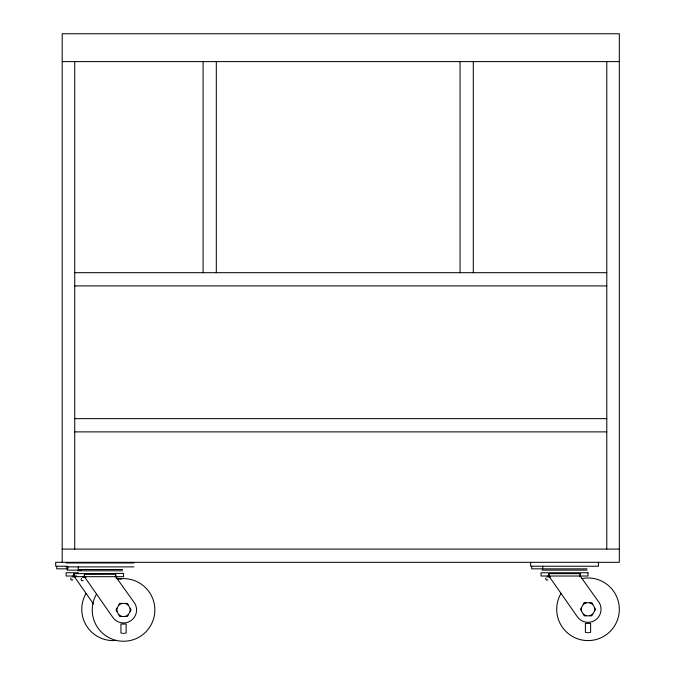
<?xml version="1.0" encoding="UTF-8"?>
<svg xmlns="http://www.w3.org/2000/svg" width="675" height="675" viewBox="0 0 675 675"><rect width="100%" height="100%" fill="white"/><g stroke="black" fill="none" stroke-linecap="round" stroke-linejoin="round"><path stroke-width="1.01" d="M67.863 566.359L67.694 568.839M116.977 608.259L116.977 611.617M130.106 611.617L130.106 608.259M581.453 607.601L581.453 610.959M594.574 610.959L594.574 607.601M78.342 566.89L78.157 569.498L122.563 569.498M542.818 566.232L542.633 568.839M71.153 577.893C69.626 578.787 71.997 581.259 72.917 579.665M81.616 578.551C80.165 579.319 82.063 581.605 83.109 580.593M546.083 577.893C544.565 578.787 546.936 581.259 547.855 579.665M118.808 605.095L121.711 603.416M128.275 614.782L125.364 616.461M583.276 604.437L586.187 602.758M592.751 614.123L589.84 615.803M74.773 576.02L74.183 575.775A2.025 2.025 0 0 1 74.183 573.649L123.542 573.413L123.542 576.678L76.579 576.678M85.236 576.678L84.645 576.433A2.025 2.025 0 0 1 84.645 574.307L115.467 574.307A1.688 1.342 -90 0 1 115.467 576.433L114.877 576.678M549.712 576.02L549.121 575.775A2.025 2.025 0 0 1 549.121 573.649L579.943 573.649A1.688 1.342 -90 0 1 579.943 575.775L579.352 576.02M125.069 633.133L126.149 632.99L126.149 624.063L120.935 624.063L120.935 632.99L122.015 633.133M589.537 632.475L590.625 632.332L590.625 623.405L585.402 623.405L585.402 632.332L586.482 632.475M62.201 61.602L619.321 61.602M74.739 272.683L606.783 272.683M74.739 285.913L606.783 285.913M74.739 418.652L606.783 418.652M74.739 431.882L606.783 431.882M62.201 549.087L619.321 549.087M66.142 562.975L133.979 562.975M66.867 566.232L55.679 566.232L55.679 562.317L619.321 562.317L619.321 33.75L62.201 33.75L62.201 562.317M66.142 566.89L133.979 566.89M67.863 568.839L56.725 568.839L56.725 566.232M587.031 568.839L531.655 568.839L531.655 566.232M67.095 570.147L81.059 570.147M542.025 570.147L587.031 570.147M77.558 570.805L122.563 570.805M78.342 572.754L66.116 572.754L66.116 576.02L76.756 576.02M75.507 576.855L72.377 576.855L72.377 576.02M550.446 576.855L547.315 576.855L547.315 576.02M85.97 577.513L82.839 577.513L82.839 576.678M587.309 632.694L588.718 632.694M122.833 633.361L124.251 633.361M589.84 602.758L592.751 604.437M586.187 615.803L583.276 614.123M125.364 603.416L128.275 605.095M121.711 616.461L118.808 614.782M580.188 576.02L599.307 602.758A13.044 13.044 0 0 1 595.013 620.291A13.044 13.044 0 0 1 577.319 616.748L548.876 576.02L548.876 576.855M115.712 576.678L134.84 603.416A13.044 13.044 0 0 1 130.545 620.949A13.044 13.044 0 0 1 112.843 617.406L84.4 576.678L84.4 577.513M93.496 604.024L73.938 576.02L73.938 576.855M606.783 61.602L606.783 549.087M598.447 562.317L598.447 566.232L530.617 566.232L530.617 562.317M473.285 61.602L473.285 272.683M460.055 61.602L460.055 272.683M216.312 61.602L216.312 272.683M203.082 61.602L203.082 272.683M74.739 61.602L74.739 549.087M67.188 566.89L67.188 569.498M117.425 579.234A31.312 31.312 0 0 1 154.82 611.297A31.312 31.312 0 0 1 114.784 640.001A31.312 31.312 0 0 1 96.424 594.287M84.645 576.433A1.688 1.342 -90 0 1 84.645 574.307M115.467 574.307A2.025 2.025 0 0 1 115.467 576.433M581.892 578.576A31.312 31.312 0 0 1 619.296 610.639A31.312 31.312 0 0 1 579.251 639.343A31.312 31.312 0 0 1 560.9 593.629M549.121 575.775A1.688 1.342 -90 0 1 549.121 573.649M579.943 573.649A2.025 2.025 0 0 1 579.943 575.775M116.142 640.44A31.312 31.312 0 0 1 85.961 593.629M116.142 578.121A31.312 31.312 0 0 1 121.179 579.04M74.183 575.775A1.688 1.342 -90 0 1 74.183 573.649M119.77 603.416L116.007 609.938L119.77 616.461L127.305 616.461L131.068 609.938L127.305 603.416L119.77 603.416M584.246 602.758L580.483 609.28L584.246 615.803L591.781 615.803L595.544 609.28L591.781 602.758L584.246 602.758M588.009 572.754L541.046 572.754L541.046 576.02L588.009 576.02L588.009 572.754"/></g></svg>
